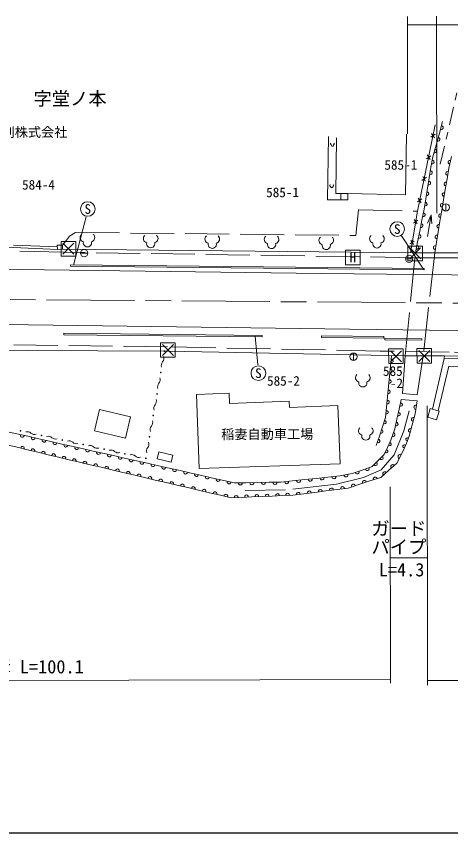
# Model space of a CAD drawing. Units: millimetres, scale not verified. Extents: x 40000 to 680000, y 20000 to 380000.
# Drawn here: x 278527 to 337884, y 205000 to 316679 of the extents above; entities that cross this region are included whole.
import ezdxf
from ezdxf.enums import TextEntityAlignment as Align

# ---------------------------------------------------------------- set-up
doc = ezdxf.new("R2010")
doc.units = ezdxf.units.MM
doc.header["$LTSCALE"] = 1000
for name, pattern in [('CHAIN', [18.5, 12, -1.5, 3.5, -1.5]), ('DASHED', [7.5, 6, -1.5]), ('USER1', [5.5, 2.5, -1, 1, -1])]:
    doc.linetypes.add(name, pattern=pattern)
for name, color, linetype, lineweight in [('M-BGD', 7, 'Continuous', 13), ('M-BGD-EXST', 7, 'Continuous', 13), ('M-BMK', 2, 'CHAIN', 13), ('M-STR-HTXT', 7, 'Continuous', 13), ('M-TTL-BAND', 7, 'Continuous', 25)]:
    doc.layers.add(name, color=color, linetype=linetype, lineweight=lineweight)
doc.layers.add('M-BMK-HTXT', color=7, linetype='Continuous')
doc.styles.add('ＭＳ ゴシック', font='')
doc.styles.get('ＭＳ ゴシック').set_extended_font_data('MS Gothic')

msp = doc.modelspace()

# ---------------------------------------------------------------- linework, layer by layer
at = {"layer": 'M-BGD', "linetype": 'USER1'}
msp.add_line((336465, 296460), (340292, 312967), dxfattribs=at)
at = {"layer": 'M-BGD'}
for p, q in [((333354, 290018), (335782, 301829)), ((336337, 300674), (336788, 302275)), ((335180, 300141), (335777, 300563)), ((335670, 300041), (335287, 300663)), ((335886, 299072), (336337, 300674)), ((335435, 297470), (335886, 299072)), ((334573, 297189), (335170, 297610)), ((335063, 297088), (334680, 297711)), ((335196, 296031), (335435, 297470)), ((338003, 297493), (337633, 295909)), ((334958, 294593), (335196, 296031)), ((337633, 295909), (337392, 294460)), ((333966, 294236), (334563, 294657)), ((334456, 294135), (334073, 294758)), ((334720, 293154), (334958, 294593)), ((337392, 294460), (337151, 293011)), ((334481, 291715), (334720, 293154)), ((337151, 293011), (336909, 291561)), ((323848, 292444), (322858, 292442)), ((322858, 292442), (322859, 291552)), ((322859, 291552), (323849, 291554)), ((323849, 291554), (323848, 292444)), ((333359, 291283), (333956, 291705)), ((333849, 291183), (333466, 291805)), ((334243, 290276), (334481, 291715)), ((336909, 291561), (336668, 290112)), ((332379, 284341), (333354, 290018)), ((333952, 288793), (334243, 290276)), ((335205, 289516), (334706, 286558)), ((335205, 289516), (334710, 288382)), ((335205, 289516), (335301, 288282)), ((336668, 290112), (336426, 288663)), ((332821, 288390), (333400, 288807)), ((333314, 288305), (332907, 288892)), ((333661, 287309), (333952, 288793)), ((336426, 288663), (336185, 287214)), ((333370, 285826), (333661, 287309)), ((336185, 287214), (335944, 285765)), ((332334, 285551), (332913, 285968)), ((332826, 285467), (332420, 286053)), ((276068, 285141), (284130, 284802)), ((284828, 285393), (284128, 285392)), ((284128, 285392), (284130, 284802)), ((284130, 284802), (284830, 284803)), ((284830, 284803), (284828, 285393)), ((284830, 284803), (333077, 284334)), ((333370, 285826), (333077, 284334)), ((335944, 285765), (335702, 284316)), ((333077, 284334), (335702, 284316)), ((335702, 284316), (339896, 284329)), ((285916, 282692), (285914, 282492)), ((285916, 282692), (334256, 282194)), ((285914, 282492), (334254, 281994)), ((334256, 282194), (334254, 281994)), ((285007, 273322), (285005, 273122)), ((285005, 273122), (312119, 272828)), ((285007, 273322), (312121, 273028)), ((312121, 273028), (312119, 272828)), ((320240, 272948), (320238, 272748)), ((320238, 272748), (328766, 272659)), ((320240, 272948), (328768, 272859)), ((328768, 272859), (328766, 272659)), ((328882, 272640), (328879, 272440)), ((328882, 272640), (333947, 272574)), ((333947, 272574), (333945, 272374)), ((328879, 272440), (333945, 272374)), ((329799, 270251), (329664, 268844)), ((336986, 269869), (337063, 270220)), ((329664, 268844), (329528, 267438)), ((329528, 267438), (329392, 266032)), ((329392, 266032), (329257, 264625)), ((329257, 264625), (329121, 263219)), ((331140, 264253), (330843, 262920)), ((331140, 264253), (333307, 264089)), ((333024, 262309), (333307, 264089)), ((289894, 262894), (289198, 259987)), ((294144, 261876), (289894, 262894)), ((329121, 263219), (328985, 261813)), ((330843, 262920), (330547, 261588)), ((335099, 263017), (334751, 261826)), ((336308, 262664), (335099, 263017)), ((335961, 261473), (336308, 262664)), ((293448, 258969), (294144, 261876)), ((328985, 261813), (328562, 260530)), ((330547, 261588), (330250, 260255)), ((332623, 260776), (333024, 262309)), ((334751, 261826), (335961, 261473)), ((328562, 260530), (328139, 259247)), ((330250, 260255), (329692, 258683)), ((332222, 259243), (332623, 260776)), ((278612, 259556), (277125, 259891)), ((280099, 259221), (278612, 259556)), ((281586, 258885), (280099, 259221)), ((289198, 259987), (293448, 258969)), ((328139, 259247), (327717, 257965)), ((331828, 258291), (332222, 259243)), ((277238, 258056), (278653, 257716)), ((283073, 258550), (281586, 258885)), ((284560, 258215), (283073, 258550)), ((286047, 257879), (284560, 258215)), ((329692, 258683), (329245, 257705)), ((331434, 257339), (331828, 258291)), ((278653, 257716), (280068, 257377)), ((280068, 257377), (281482, 257037)), ((281482, 257037), (282897, 256697)), ((287534, 257544), (286047, 257879)), ((289021, 257209), (287534, 257544)), ((290508, 256873), (289021, 257209)), ((291995, 256538), (290508, 256873)), ((298006, 257121), (297760, 256162)), ((299924, 256629), (298006, 257121)), ((329245, 257705), (328798, 256728)), ((330545, 255553), (331434, 257339)), ((282897, 256697), (284311, 256358)), ((284311, 256358), (285726, 256018)), ((285726, 256018), (287141, 255679)), ((293482, 256203), (291995, 256538)), ((294969, 255867), (293482, 256203)), ((296456, 255532), (294969, 255867)), ((297760, 256162), (299678, 255670)), ((299678, 255670), (299924, 256629)), ((327984, 255903), (327170, 255079)), ((328798, 256728), (327984, 255903)), ((287141, 255679), (288623, 255331)), ((288623, 255331), (290105, 254983)), ((290105, 254983), (291587, 254636)), ((291587, 254636), (293069, 254288)), ((297943, 255197), (296456, 255532)), ((299430, 254861), (297943, 255197)), ((300917, 254526), (299430, 254861)), ((327170, 255079), (325794, 254604)), ((329436, 254578), (330545, 255553)), ((293069, 254288), (294551, 253940)), ((294551, 253940), (296033, 253593)), ((296033, 253593), (297515, 253245)), ((302404, 254191), (300917, 254526)), ((303891, 253855), (302404, 254191)), ((305378, 253520), (303891, 253855)), ((306865, 253185), (305378, 253520)), ((321115, 253630), (319503, 253462)), ((322727, 253798), (321115, 253630)), ((324418, 254130), (322727, 253798)), ((325794, 254604), (324418, 254130)), ((326838, 253115), (328327, 253604)), ((328327, 253604), (329436, 254578)), ((297515, 253245), (298997, 252897)), ((298997, 252897), (300479, 252549)), ((300479, 252549), (301961, 252202)), ((308352, 252849), (306865, 253185)), ((309931, 252877), (308352, 252849)), ((311510, 252904), (309931, 252877)), ((313088, 252931), (311510, 252904)), ((314667, 252959), (313088, 252931)), ((316279, 253126), (314667, 252959)), ((317891, 253294), (316279, 253126)), ((319503, 253462), (317891, 253294)), ((323859, 252137), (325349, 252626)), ((325349, 252626), (326838, 253115)), ((301961, 252202), (303443, 251854)), ((303443, 251854), (304925, 251506)), ((304925, 251506), (306407, 251159)), ((316315, 251163), (317824, 251358)), ((317824, 251358), (319333, 251552)), ((319333, 251552), (320842, 251747)), ((320842, 251747), (322351, 251942)), ((322351, 251942), (323859, 252137)), ((306407, 251159), (307889, 250811)), ((307889, 250811), (309294, 250870)), ((309294, 250870), (310698, 250928)), ((310698, 250928), (312102, 250987)), ((312102, 250987), (313506, 251046)), ((313506, 251046), (314911, 251104)), ((314911, 251104), (316315, 251163))]:
    msp.add_line(p, q, dxfattribs=at)
at = {"layer": 'M-BGD', "linetype": 'DASHED'}
for p, q in [((284129, 285167), (276067, 285456)), ((332935, 283662), (284985, 284405)), ((331669, 270212), (333077, 284334)), ((335702, 284316), (334124, 270217)), ((332935, 283662), (369436, 283555))]:
    msp.add_line(p, q, dxfattribs=at)
at = {"layer": 'M-BGD'}
for points in [[(331867, 300538), (331718, 292254), (323848, 292444)], [(321202, 300249), (321036, 291595), (322859, 291552)], [(322858, 292442), (322184, 292459), (322279, 300055)], [(519461, 279616), (418025, 280485), (320211, 281476), (216900, 282880), (135047, 284197), (82881, 285051)], [(569530, 271159), (440880, 272435), (324050, 273899), (209264, 275428), (124818, 276543), (69083, 277364)], [(228975, 263356), (229771, 271397), (270460, 271031), (299238, 270878), (331669, 270212), (331286, 265065), (333290, 264911), (334124, 270217)], [(408576, 269285), (369496, 269590), (367872, 268910), (366059, 269583), (336986, 269869), (335400, 262929)], [(336157, 262708), (337619, 268797), (365566, 268689), (367716, 267923), (369822, 268738), (407727, 268299), (407053, 258825)]]:
    msp.add_lwpolyline(points, dxfattribs=at)
at = {"layer": 'M-BGD', "linetype": 'DASHED'}
for points in [[(284828, 285393), (285372, 286063), (285794, 286585), (286615, 287116), (324910, 286699), (325272, 290204), (333354, 290018)], [(284985, 284405), (275964, 284621), (274046, 284378), (226430, 285118)], [(366919, 270498), (337663, 270733), (328269, 270886), (299183, 271465), (270436, 271855), (229305, 272167)], [(331669, 270212), (337063, 270220), (366920, 269947)], [(332198, 262717), (331465, 259981), (330141, 256703), (328372, 254630), (325960, 253591), (322267, 252672), (315316, 251895), (309811, 251811)]]:
    msp.add_lwpolyline(points, dxfattribs=at)
at = {"layer": 'M-BGD'}
msp.add_lwpolyline([(303153, 264964), (303532, 254817), (322763, 255468), (322463, 263417), (315845, 263174), (315813, 264044), (307649, 263705), (307591, 265121)], close=True, dxfattribs=at)
for centre in [(298766, 270881), (298258, 267946), (297750, 265012), (297242, 262078), (279098, 259975), (281953, 259348), (296734, 259144), (284807, 258720), (287662, 258092), (290517, 257465), (293372, 256837), (296226, 256210)]:
    msp.add_circle(centre, 50, dxfattribs=at)
for centre, radius, start, end in [((336584, 301469), 278, 249.77258, 78.76414), ((336132, 299867), 278, 249.77075, 78.76597), ((335681, 298265), 278, 249.77238, 78.76633), ((335366, 296743), 248, 248.62961, 92.55935), ((337791, 296707), 272, 71.07406, 262.67027), ((335128, 295304), 248, 248.62961, 92.55935), ((337463, 295193), 250, 68.98679, 272.10102), ((334890, 293865), 248, 248.62961, 92.55935), ((337222, 293744), 250, 68.98683, 272.10329), ((334651, 292426), 248, 248.62961, 92.55935), ((336980, 292294), 250, 68.98526, 272.10256), ((334413, 290987), 248, 248.62956, 92.55708), ((336739, 290845), 250, 68.98643, 272.10178), ((334141, 289526), 256, 248.93876, 88.85722), ((336498, 289396), 250, 68.98643, 272.10178), ((333850, 288042), 256, 248.93876, 88.85722), ((336256, 287947), 250, 68.98495, 272.10287), ((333559, 286559), 256, 248.93691, 88.85907), ((336015, 286498), 250, 68.98526, 272.10256), ((333268, 285076), 256, 248.93876, 88.85722), ((335774, 285048), 250, 68.98711, 272.10071), ((299082, 268937), 743, 140.10472, 200.25129), ((297943, 269890), 743, 320.10261, 20.25188), ((329789, 269542), 242, 250.751, 98.23101), ((329653, 268136), 242, 250.74899, 98.2306), ((297435, 266956), 743, 320.10185, 20.25237), ((329517, 266729), 242, 250.74899, 98.2306), ((298574, 266003), 743, 140.10472, 200.25129), ((329382, 265323), 242, 250.751, 98.23101), ((296927, 264021), 743, 320.10261, 20.25188), ((329246, 263917), 242, 250.74778, 98.23157), ((331054, 263573), 236, 241.80433, 93.09033), ((298066, 263069), 743, 140.10472, 200.25129), ((329110, 262510), 242, 250.74778, 98.23157), ((330757, 262240), 236, 241.80433, 93.09033), ((333166, 263199), 300, 81.03598, 260.90857), ((296419, 261087), 743, 320.10261, 20.25188), ((328836, 261151), 234, 235.51596, 87.98709), ((332791, 261551), 266, 68.05297, 262.62255), ((297558, 260134), 743, 140.10396, 200.25178), ((330461, 260908), 236, 241.80254, 93.09212), ((332390, 260018), 266, 68.05297, 262.62255), ((279346, 259347), 258, 157.81273, 356.77249), ((280036, 259137), 718, 46.98807, 108.21339), ((281015, 260186), 718, 226.9866, 288.21333), ((280833, 259012), 258, 157.81232, 356.7729), ((282891, 258509), 718, 46.9866, 108.21333), ((328413, 259868), 234, 235.51596, 87.98709), ((329991, 259462), 279, 246.12028, 74.79708), ((282320, 258676), 258, 157.81126, 356.77126), ((283870, 259559), 717, 226.98523, 288.21624), ((283807, 258341), 258, 157.8128, 356.77022), ((285294, 258006), 258, 157.81096, 356.77206), ((285745, 257882), 718, 46.98597, 108.21396), ((286724, 258931), 718, 226.9866, 288.21333), ((295911, 258153), 743, 320.10261, 20.25188), ((327990, 258585), 234, 235.51427, 87.98637), ((329556, 258154), 204, 217.10248, 93.73994), ((331538, 257854), 199, 37.09906, 277.95635), ((331932, 258806), 199, 37.09906, 277.95635), ((279372, 257597), 248, 334.39314, 178.60836), ((280787, 257257), 248, 334.3927, 178.6088), ((282202, 256918), 248, 334.39152, 178.60943), ((286781, 257670), 258, 157.81096, 356.77206), ((288268, 257335), 258, 157.81054, 356.77248), ((288600, 257254), 718, 46.9866, 108.21333), ((289579, 258303), 718, 226.98597, 288.21396), ((289755, 257000), 258, 157.81054, 356.77248), ((291455, 256626), 718, 46.98597, 108.21396), ((292434, 257676), 718, 226.9866, 288.21333), ((297050, 257200), 743, 140.10472, 200.25129), ((329109, 257177), 204, 217.10398, 93.73688), ((283616, 256578), 248, 334.39133, 178.61018), ((285031, 256239), 248, 334.39089, 178.61062), ((286445, 255899), 248, 334.39152, 178.60943), ((287891, 255546), 257, 337.23991, 176.3549), ((291242, 256664), 258, 157.81096, 356.77206), ((292729, 256329), 258, 157.81273, 356.77249), ((294216, 255994), 258, 157.81273, 356.77249), ((294310, 255999), 717, 46.98586, 108.21561), ((295289, 257048), 718, 226.98597, 288.21396), ((295703, 255658), 258, 157.81232, 356.7729), ((328453, 256254), 212, 200.91808, 69.82831), ((331021, 256431), 334, 69.43765, 237.65551), ((289373, 255199), 257, 337.24035, 176.35447), ((290855, 254851), 257, 337.23999, 176.35263), ((292338, 254503), 257, 337.23999, 176.35263), ((297190, 255323), 258, 157.81238, 356.77064), ((298677, 254988), 258, 157.8128, 356.77022), ((300164, 254652), 258, 157.81096, 356.77206), ((326499, 254792), 248, 186.92654, 31.10037), ((327639, 255429), 212, 200.91947, 69.82901), ((329958, 255102), 251, 30.02304, 232.57461), ((293820, 254156), 257, 337.24042, 176.35219), ((295302, 253808), 257, 337.24175, 176.35307), ((296784, 253460), 257, 337.23991, 176.3549), ((301651, 254317), 258, 157.81096, 356.77206), ((303138, 253982), 258, 157.81096, 356.77206), ((304625, 253646), 258, 157.81054, 356.77248), ((320312, 253518), 272, 179.94123, 11.94376), ((321924, 253686), 272, 179.94334, 11.94376), ((323575, 253952), 287, 188.62218, 13.63631), ((325123, 254318), 248, 186.92376, 31.10168), ((327571, 253394), 264, 10.27629, 206.08728), ((328849, 254128), 251, 30.02304, 232.57461), ((298266, 253113), 257, 337.24042, 176.35219), ((299748, 252765), 257, 337.23999, 176.35263), ((301230, 252417), 257, 337.23999, 176.35263), ((306112, 253311), 258, 157.81273, 356.77249), ((307599, 252976), 258, 157.81273, 356.77249), ((309142, 252829), 265, 173.50731, 8.47374), ((310721, 252856), 265, 173.50829, 8.47498), ((312300, 252883), 265, 173.50832, 8.47495), ((313878, 252910), 265, 173.5064, 8.47687), ((315476, 253014), 272, 179.94334, 11.94376), ((317088, 253182), 272, 179.94334, 11.94376), ((318700, 253350), 272, 179.94334, 11.94376), ((324593, 252416), 264, 10.27856, 206.08709), ((326082, 252905), 264, 10.27915, 206.0865), ((302712, 252069), 257, 337.24175, 176.35307), ((304194, 251722), 257, 337.23991, 176.3549), ((305676, 251374), 257, 337.23999, 176.35263), ((307158, 251026), 257, 337.23999, 176.35263), ((312802, 251075), 242, 348.3606, 196.42383), ((314206, 251133), 242, 348.36095, 196.42593), ((315610, 251192), 242, 348.3628, 196.42408), ((317064, 251303), 257, 357.76299, 196.94286), ((318573, 251498), 257, 357.76299, 196.94286), ((320082, 251692), 257, 357.76299, 196.94286), ((321591, 251887), 257, 357.76191, 196.94423), ((323100, 252082), 257, 357.76299, 196.94286), ((308589, 250899), 242, 348.36095, 196.42593), ((309993, 250957), 242, 348.3606, 196.42383), ((311398, 251016), 242, 348.36095, 196.42593)]:
    msp.add_arc(centre, radius, start, end, dxfattribs=at)
at = {"layer": 'M-BGD-EXST'}
for p, q in [((337233, 291042), (337235, 290042)), ((286341, 282629), (288082, 289252)), ((334160, 282102), (331160, 286649)), ((284888, 285626), (286391, 284129)), ((284891, 284126), (286388, 285629)), ((332283, 284986), (333786, 283489)), ((332286, 283486), (333783, 284989)), ((287294, 284286), (288294, 284288)), ((331711, 283505), (332711, 283507)), ((311169, 272936), (311535, 268986)), ((298493, 271779), (299996, 270282)), ((298496, 270279), (299993, 271782)), ((324605, 270616), (324607, 269616)), ((329661, 270930), (331164, 269433)), ((329664, 269430), (331161, 270933)), ((333532, 270971), (335035, 269473)), ((333535, 269471), (335032, 270973))]:
    msp.add_line(p, q, dxfattribs=at)
for points in [[(284641, 283876), (286641, 283880), (286637, 285880), (284637, 285876)], [(332037, 283236), (334037, 283240), (334033, 285240), (332033, 285236)], [(323519, 282677), (325519, 282681), (325515, 284681), (323515, 284677)], [(298246, 270029), (300246, 270033), (300242, 272033), (298242, 272029)], [(329414, 269180), (331414, 269184), (331410, 271184), (329411, 271180)], [(333286, 269220), (335286, 269224), (335282, 271224), (333282, 271220)]]:
    msp.add_lwpolyline(points, close=True, dxfattribs=at)
for centre, radius in [((288293, 290318), 1000), ((337234, 290542), 500), ((330584, 287576), 1000), ((287794, 284287), 500), ((332211, 283506), 500), ((324606, 270116), 500), ((311608, 267862), 1000)]:
    msp.add_circle(centre, radius, dxfattribs=at)
for centre, radius, start, end in [((321621, 299225), 144, 130.71496, 257.58156), ((321833, 299225), 144, 282.63623, 49.51532), ((321727, 299051), 142, 166.42647, 13.79757), ((321526, 293543), 144, 130.71652, 257.58), ((321632, 293369), 142, 166.42647, 13.79757), ((321738, 293543), 144, 282.64404, 49.50752), ((287820, 286401), 576, 130.71262, 257.58391), ((288670, 286402), 576, 282.64013, 49.51142), ((296465, 286275), 576, 130.71301, 257.58352), ((297315, 286277), 576, 282.64209, 49.50947), ((304872, 286197), 576, 130.71418, 257.58234), ((305722, 286198), 576, 282.64013, 49.51142), ((312979, 286170), 576, 130.71262, 257.58391), ((313829, 286172), 576, 282.64013, 49.51142), ((320452, 286037), 576, 130.71262, 257.58391), ((321302, 286039), 576, 282.64013, 49.51142), ((327386, 286241), 576, 130.71262, 257.58391), ((328236, 286242), 576, 282.64013, 49.51142), ((288247, 285705), 566, 166.42647, 13.79757), ((296891, 285580), 566, 166.42647, 13.79757), ((305299, 285501), 566, 166.42647, 13.79757), ((313405, 285475), 566, 166.42647, 13.79757), ((320878, 285342), 566, 166.42647, 13.79757), ((327812, 285545), 566, 166.42647, 13.79757), ((325456, 267237), 576, 130.71418, 257.58234), ((326306, 267239), 576, 282.64013, 49.51142), ((325883, 266541), 566, 166.42647, 13.79757), ((325864, 259963), 576, 130.71301, 257.58352), ((326714, 259965), 576, 282.64209, 49.50947), ((326290, 259267), 566, 166.42647, 13.79757)]:
    msp.add_arc(centre, radius, start, end, dxfattribs=at)
at = {"layer": 'M-BMK'}
msp.add_line((368664, 277220), (270152, 277991), dxfattribs=at)
at = {"layer": 'M-STR-HTXT'}
for p, q in [((332007, 300609), (331976, 316670)), ((335946, 316679), (335999, 289729)), ((331978, 315502), (369480, 315576)), ((334726, 225179), (334651, 263393)), ((329620, 252330), (329672, 225463)), ((329639, 242580), (334692, 242590)), ((329672, 225936), (228287, 225738)), ((368541, 225870), (334725, 225804))]:
    msp.add_line(p, q, dxfattribs=at)
at = {"layer": 'M-TTL-BAND'}
msp.add_line((40000, 205000), (579000, 205000), dxfattribs=at)

# ---------------------------------------------------------------- texts
at = {"layer": 'M-BGD-EXST', "style": 'ＭＳ ゴシック'}
for s, p in [('S', (288293, 290318)), ('S', (330584, 287576)), ('H', (324517, 283679)), ('S', (311608, 267862))]:
    msp.add_text(s, height=1320, rotation=0.112, dxfattribs=at).set_placement(p, align=Align.MIDDLE_CENTER)
at = {"layer": 'M-BMK-HTXT', "style": 'ＭＳ ゴシック'}
for s, height, p in [('字堂ノ本', 1833, (285865, 305419)), ('大村印刷株式会社', 1320, (278303, 300832)), ('585-1', 1320, (331070, 296357)), ('584-4', 1320, (281553, 293636)), ('585-1', 1320, (314913, 292597)), ('585', 1320, (329981, 268152)), ('585-2', 1320, (315037, 266809)), ('-2', 1320, (330477, 266487)), ('稲妻自動車工場', 1320, (312816, 259512))]:
    msp.add_text(s, height=height, rotation=0.112, dxfattribs=at).set_placement(p, align=Align.MIDDLE_CENTER)
at = {"layer": 'M-STR-HTXT', "style": 'ＭＳ ゴシック'}
for s, p in [('ガード', (330807, 246611)), ('パイプ', (330812, 244089)), ('L=4.3', (331175, 240974)), ('側溝 L=100.1', (280249, 227698))]:
    msp.add_text(s, height=1833, rotation=0.112, dxfattribs=at).set_placement(p, align=Align.MIDDLE_CENTER)

doc.saveas('drawing.dxf')
